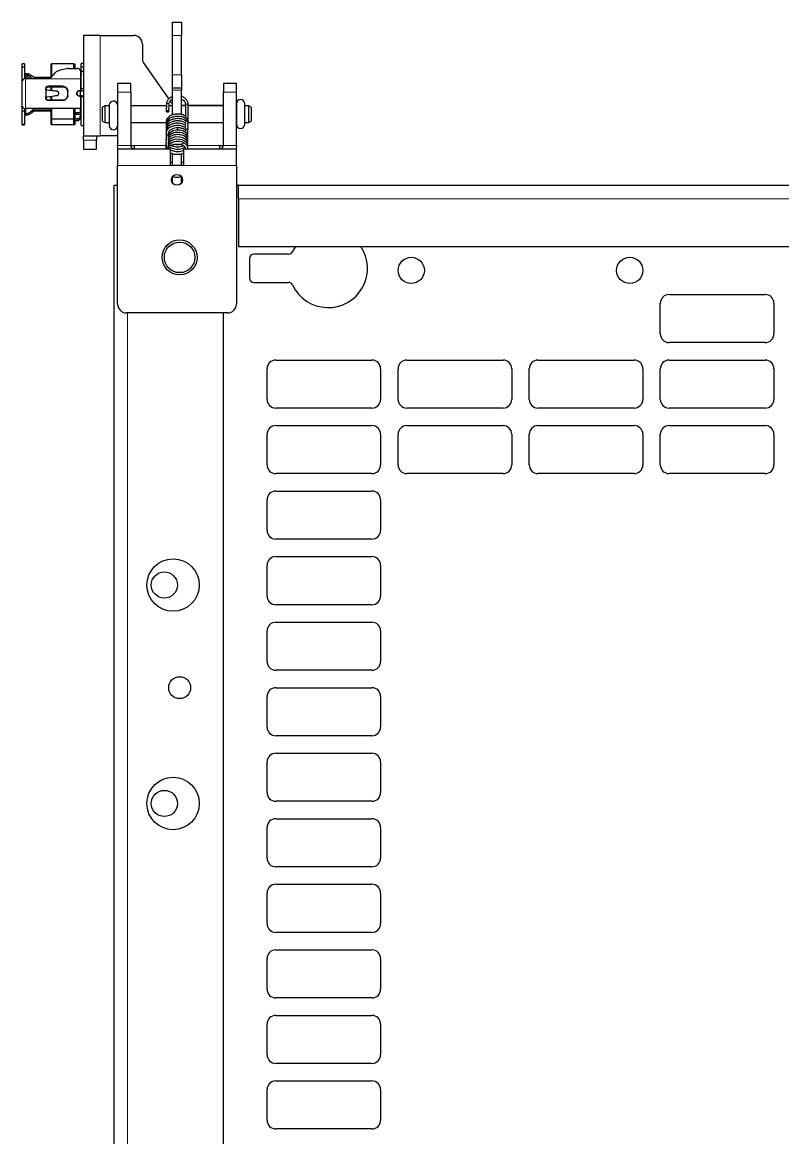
# Model space of a CAD drawing. Header units: millimetres. Extents: x -664 to 840, y 378 to 2003.
# Drawn here: x 268.2 to 442.2, y 1608.4 to 1863.7 of the extents above; entities that cross this region are included whole.
import ezdxf

# ---------------------------------------------------------------- set-up
doc = ezdxf.new("R2010")
doc.units = ezdxf.units.MM

msp = doc.modelspace()

# ---------------------------------------------------------------- linework, layer by layer
at = {"color": 7, "linetype": 'Continuous', "lineweight": 25}
for p, q in [((302.59, 1863.69), (304.59, 1863.69)), ((302.59, 1860.69), (302.59, 1863.69)), ((304.59, 1863.69), (304.59, 1860.69)), ((285.99, 1860.69), (282.19, 1860.69)), ((282.19, 1860.69), (282.19, 1837.69)), ((285.99, 1860.69), (293.69, 1860.69)), ((295.69, 1858.69), (295.69, 1855.32)), ((302.59, 1851.69), (302.59, 1860.69)), ((304.59, 1851.69), (304.59, 1860.69)), ((268.69, 1854.19), (268.19, 1854.19)), ((268.19, 1853.43), (268.19, 1854.19)), ((268.69, 1854.19), (268.69, 1853.43)), ((274.9, 1854.19), (274.79, 1853.99)), ((274.79, 1853.99), (274.9, 1854.19)), ((274.79, 1851.14), (274.79, 1853.99)), ((274.9, 1854.19), (274.9, 1851.28)), ((279.99, 1854.19), (274.9, 1854.19)), ((280.19, 1854.08), (279.99, 1854.19)), ((279.99, 1853.14), (279.99, 1854.19)), ((279.99, 1854.19), (280.19, 1854.08)), ((280.19, 1854.08), (280.19, 1853.14)), ((282.19, 1854.29), (281.69, 1854.29)), ((281.69, 1853.52), (281.69, 1854.29)), ((281.69, 1852.47), (281.69, 1853.52)), ((281.69, 1853.52), (282.19, 1853.52)), ((296.05, 1854.17), (301.69, 1846.12)), ((268.69, 1853.43), (268.19, 1853.43)), ((268.19, 1850.36), (268.19, 1853.43)), ((268.69, 1853.43), (268.69, 1850.77)), ((269.39, 1851.93), (268.89, 1851.93)), ((269.39, 1851.66), (268.89, 1851.66)), ((268.89, 1851.66), (268.89, 1851.2)), ((268.89, 1851.2), (269.39, 1851.2)), ((269.39, 1851.2), (269.39, 1851.66)), ((270.89, 1850.79), (270.89, 1851.05)), ((274.71, 1851.05), (270.89, 1851.05)), ((275.64, 1852.13), (274.49, 1850.79)), ((278.59, 1853.14), (280.74, 1853.14)), ((281.49, 1852.64), (281.49, 1850.79)), ((281.69, 1851.03), (281.49, 1850.99)), ((281.69, 1848.48), (281.69, 1852.47)), ((281.69, 1852.47), (282.19, 1852.47)), ((302.59, 1848.69), (302.59, 1851.69)), ((304.59, 1851.69), (304.59, 1848.69)), ((268.2, 1850.36), (268.19, 1850.36)), ((268.19, 1850.27), (268.19, 1850.36)), ((268.19, 1844.41), (268.19, 1850.27)), ((274.49, 1850.79), (268.89, 1850.79)), ((273.59, 1848.24), (273.59, 1848.61)), ((277.39, 1849.08), (274.09, 1849.08)), ((274.09, 1848.89), (277.39, 1848.89)), ((274.79, 1848.16), (274.79, 1848.89)), ((274.9, 1848.89), (274.9, 1848.15)), ((282.19, 1848.48), (281.69, 1848.48)), ((281.69, 1848.11), (281.69, 1848.48)), ((292.99, 1849.69), (289.99, 1849.69)), ((289.99, 1849.69), (289.99, 1847.69)), ((292.99, 1847.69), (292.99, 1849.69)), ((302.59, 1848.69), (304.59, 1848.69)), ((302.59, 1848.19), (302.59, 1848.69)), ((304.59, 1848.69), (304.59, 1848.19)), ((314.19, 1849.69), (314.19, 1847.69)), ((317.19, 1849.69), (314.19, 1849.69)), ((317.19, 1847.69), (317.19, 1849.69)), ((273.59, 1848.24), (273.59, 1846.64)), ((273.59, 1846.26), (273.59, 1846.64)), ((274.09, 1845.92), (277.39, 1845.92)), ((274.79, 1845.92), (274.79, 1846.75)), ((274.9, 1846.77), (274.9, 1845.92)), ((275.88, 1846.9), (275.93, 1846.91)), ((276.52, 1847.45), (276.52, 1847.41)), ((278.59, 1846.96), (278.59, 1847.92)), ((280.69, 1847.36), (280.69, 1847.53)), ((281.24, 1848.07), (281.49, 1848.07)), ((281.24, 1847.98), (281.49, 1847.98)), ((281.24, 1846.85), (281.49, 1846.85)), ((281.24, 1846.81), (281.49, 1846.81)), ((281.39, 1847.98), (281.39, 1846.85)), ((281.69, 1846.79), (281.69, 1846.63)), ((281.69, 1840.09), (281.69, 1846.63)), ((282.19, 1846.63), (281.69, 1846.63)), ((289.99, 1847.69), (289.99, 1835.49)), ((292.99, 1847.69), (292.99, 1835.49)), ((302.59, 1842.51), (302.59, 1848.19)), ((304.59, 1842.59), (304.59, 1848.19)), ((314.19, 1835.49), (314.19, 1847.69)), ((317.19, 1835.49), (317.19, 1847.69)), ((268.19, 1843.35), (268.19, 1844.41)), ((268.69, 1843.35), (268.19, 1843.35)), ((268.19, 1840.28), (268.19, 1843.35)), ((268.69, 1843.96), (268.69, 1843.35)), ((268.69, 1843.35), (268.69, 1840.28)), ((270.89, 1843.94), (268.89, 1843.94)), ((270.89, 1843.33), (270.21, 1843.33)), ((274.49, 1843.59), (270.5, 1843.59)), ((281.49, 1843.94), (270.89, 1843.94)), ((274.71, 1843.33), (270.89, 1843.33)), ((277.39, 1845.77), (274.09, 1845.77)), ((274.49, 1843.94), (274.49, 1843.59)), ((274.79, 1843.24), (274.49, 1843.59)), ((274.5, 1843.94), (274.79, 1843.61)), ((274.79, 1841.6), (274.79, 1843.94)), ((274.9, 1843.94), (274.9, 1841.52)), ((279.99, 1841.52), (279.99, 1843.94)), ((280.19, 1843.94), (280.19, 1841.56)), ((281.39, 1843.96), (281.39, 1843.04)), ((281.69, 1843.35), (281.39, 1843.42)), ((281.49, 1843.39), (281.49, 1843.94)), ((287.04, 1844.59), (286.54, 1844.3)), ((286.54, 1841.08), (286.54, 1844.3)), ((288.09, 1844.59), (287.04, 1844.59)), ((287.04, 1844.59), (287.04, 1840.79)), ((288.09, 1844.72), (288.09, 1840.02)), ((301.16, 1844.59), (292.99, 1844.59)), ((301.16, 1844.93), (301.14, 1843.32)), ((301.74, 1843.31), (301.76, 1844.92)), ((302.59, 1844.59), (301.76, 1844.59)), ((304.59, 1844.69), (305.56, 1844.69)), ((305.56, 1844.59), (304.59, 1844.59)), ((305.56, 1844.8), (305.52, 1842.14)), ((306.11, 1841.53), (306.16, 1844.79)), ((306.16, 1844.69), (314.19, 1844.69)), ((314.19, 1844.59), (306.16, 1844.59)), ((317.19, 1845.06), (317.19, 1840.36)), ((317.19, 1844.59), (317.19, 1844.59)), ((319.09, 1840.36), (319.09, 1845.06)), ((320.04, 1844.59), (319.09, 1844.59)), ((320.54, 1844.3), (320.04, 1844.59)), ((320.04, 1840.79), (320.04, 1844.59)), ((320.54, 1844.3), (320.54, 1841.08)), ((269.39, 1842.73), (268.89, 1842.73)), ((269.39, 1842.45), (268.89, 1842.45)), ((274.9, 1841.52), (274.79, 1841.6)), ((274.79, 1840.39), (274.79, 1841.6)), ((279.99, 1841.52), (274.9, 1841.52)), ((274.9, 1841.52), (274.9, 1840.19)), ((280.19, 1841.56), (279.99, 1841.52)), ((279.99, 1840.19), (279.99, 1841.52)), ((280.19, 1843.04), (281.39, 1843.04)), ((280.74, 1841.62), (280.19, 1841.62)), ((280.19, 1841.56), (280.19, 1840.31)), ((280.19, 1841.25), (280.74, 1841.25)), ((281.69, 1843.09), (281.39, 1843.18)), ((281.49, 1842.12), (281.49, 1842.56)), ((281.49, 1842.12), (281.49, 1841.75)), ((286.54, 1841.08), (287.04, 1840.79)), ((287.04, 1840.79), (288.09, 1840.79)), ((292.99, 1840.79), (301.15, 1840.79)), ((306.05, 1840.79), (314.19, 1840.79)), ((306.13, 1841.11), (306.08, 1841.52)), ((306.12, 1841.05), (306.13, 1841.11)), ((317.19, 1840.79), (317.19, 1840.79)), ((319.09, 1840.79), (320.04, 1840.79)), ((320.04, 1840.79), (320.54, 1841.08)), ((268.69, 1840.28), (268.19, 1840.28)), ((268.19, 1840.19), (268.19, 1840.28)), ((268.19, 1840.19), (268.69, 1840.19)), ((268.69, 1840.28), (268.69, 1840.19)), ((274.79, 1840.39), (274.9, 1840.19)), ((274.79, 1840.39), (274.79, 1840.39)), ((274.9, 1840.19), (274.79, 1840.39)), ((279.99, 1840.19), (274.9, 1840.19)), ((279.99, 1840.19), (280.19, 1840.31)), ((280.19, 1840.31), (279.99, 1840.19)), ((280.19, 1840.31), (280.19, 1840.31)), ((281.69, 1840.09), (282.19, 1840.09)), ((301.87, 1838.48), (301.76, 1838.61)), ((302.27, 1838.11), (302.15, 1838.19)), ((305.62, 1839.34), (305.86, 1839.11)), ((282.19, 1837.69), (285.99, 1837.69)), ((282.19, 1836.69), (282.19, 1837.69)), ((282.19, 1836.69), (282.19, 1834.69)), ((285.19, 1837.69), (285.19, 1836.69)), ((285.19, 1834.69), (285.19, 1836.69)), ((289.99, 1837.69), (285.99, 1837.69)), ((282.19, 1834.69), (285.19, 1834.69)), ((289.99, 1834.69), (289.99, 1830.89)), ((302.09, 1834.69), (289.99, 1834.69)), ((292.99, 1835.49), (293.79, 1835.49)), ((293.79, 1835.49), (293.79, 1834.69)), ((301.14, 1835.19), (301.04, 1834.79)), ((301.04, 1834.79), (301.04, 1834.74)), ((301.04, 1834.74), (301.04, 1834.69)), ((301.64, 1834.75), (301.69, 1834.94)), ((301.64, 1834.69), (301.64, 1834.75)), ((302.09, 1830.89), (302.09, 1834.69)), ((302.59, 1830.89), (302.59, 1833.64)), ((304.59, 1830.89), (304.59, 1833.59)), ((317.19, 1834.69), (305.09, 1834.69)), ((305.09, 1834.69), (305.09, 1830.89)), ((313.39, 1834.69), (313.39, 1835.49)), ((313.39, 1835.49), (314.19, 1835.49)), ((317.19, 1830.89), (317.19, 1834.69)), ((289.99, 1799.19), (289.99, 1830.89)), ((302.09, 1831.69), (302.59, 1831.69)), ((305.09, 1830.89), (302.09, 1830.89)), ((304.59, 1831.69), (305.09, 1831.69)), ((317.19, 1830.89), (317.19, 1799.19)), ((302.59, 1826.89), (302.59, 1828.39)), ((304.59, 1826.89), (304.59, 1828.39)), ((289.19, 1826.39), (289.99, 1826.39)), ((289.19, 543.39), (289.19, 1826.39)), ((317.69, 1826.39), (317.19, 1826.39)), ((317.69, 1823.3), (317.69, 1826.4)), ((317.69, 1826.4), (746.69, 1826.4)), ((317.69, 1823.3), (317.69, 1812.4)), ((317.69, 1812.4), (746.69, 1812.4)), ((329.14, 1810.65), (321.19, 1810.65)), ((330.71, 1812.4), (330.04, 1811.23)), ((320.19, 1809.65), (320.19, 1805.15)), ((321.19, 1804.15), (329.14, 1804.15)), ((416.19, 1801.39), (438.19, 1801.39)), ((414.19, 1792.39), (414.19, 1799.39)), ((440.19, 1799.39), (440.19, 1792.39)), ((315.19, 1797.19), (291.99, 1797.19)), ((314.19, 543.39), (314.19, 1797.19)), ((438.19, 1790.39), (416.19, 1790.39)), ((326.19, 1786.39), (348.19, 1786.39)), ((356.19, 1786.39), (378.19, 1786.39)), ((386.19, 1786.39), (408.19, 1786.39)), ((416.19, 1786.39), (438.19, 1786.39)), ((324.19, 1777.39), (324.19, 1784.39)), ((350.19, 1784.39), (350.19, 1777.39)), ((354.19, 1777.39), (354.19, 1784.39)), ((380.19, 1784.39), (380.19, 1777.39)), ((384.19, 1777.39), (384.19, 1784.39)), ((410.19, 1784.39), (410.19, 1777.39)), ((414.19, 1777.39), (414.19, 1784.39)), ((440.19, 1784.39), (440.19, 1777.39)), ((348.19, 1775.39), (326.19, 1775.39)), ((378.19, 1775.39), (356.19, 1775.39)), ((408.19, 1775.39), (386.19, 1775.39)), ((438.19, 1775.39), (416.19, 1775.39)), ((324.19, 1762.39), (324.19, 1769.39)), ((326.19, 1771.39), (348.19, 1771.39)), ((350.19, 1769.39), (350.19, 1762.39)), ((354.19, 1762.39), (354.19, 1769.39)), ((356.19, 1771.39), (378.19, 1771.39)), ((380.19, 1769.39), (380.19, 1762.39)), ((384.19, 1762.39), (384.19, 1769.39)), ((386.19, 1771.39), (408.19, 1771.39)), ((410.19, 1769.39), (410.19, 1762.39)), ((414.19, 1762.39), (414.19, 1769.39)), ((416.19, 1771.39), (438.19, 1771.39)), ((440.19, 1769.39), (440.19, 1762.39)), ((348.19, 1760.39), (326.19, 1760.39)), ((378.19, 1760.39), (356.19, 1760.39)), ((408.19, 1760.39), (386.19, 1760.39)), ((438.19, 1760.39), (416.19, 1760.39)), ((324.19, 1747.39), (324.19, 1754.39)), ((326.19, 1756.39), (348.19, 1756.39)), ((350.19, 1754.39), (350.19, 1747.39)), ((348.19, 1745.39), (326.19, 1745.39)), ((326.19, 1741.39), (348.19, 1741.39)), ((324.19, 1732.39), (324.19, 1739.39)), ((350.19, 1739.39), (350.19, 1732.39)), ((348.19, 1730.39), (326.19, 1730.39)), ((326.19, 1726.39), (348.19, 1726.39)), ((324.19, 1717.39), (324.19, 1724.39)), ((350.19, 1724.39), (350.19, 1717.39)), ((348.19, 1715.39), (326.19, 1715.39)), ((326.19, 1711.39), (348.19, 1711.39)), ((324.19, 1702.39), (324.19, 1709.39)), ((350.19, 1709.39), (350.19, 1702.39)), ((348.19, 1700.39), (326.19, 1700.39)), ((326.19, 1696.39), (348.19, 1696.39)), ((324.19, 1687.39), (324.19, 1694.39)), ((350.19, 1694.39), (350.19, 1687.39)), ((348.19, 1685.39), (326.19, 1685.39)), ((326.19, 1681.39), (348.19, 1681.39)), ((324.19, 1672.39), (324.19, 1679.39)), ((350.19, 1679.39), (350.19, 1672.39)), ((348.19, 1670.39), (326.19, 1670.39)), ((326.19, 1666.39), (348.19, 1666.39)), ((324.19, 1657.39), (324.19, 1664.39)), ((350.19, 1664.39), (350.19, 1657.39)), ((348.19, 1655.39), (326.19, 1655.39)), ((324.19, 1642.39), (324.19, 1649.39)), ((326.19, 1651.39), (348.19, 1651.39)), ((350.19, 1649.39), (350.19, 1642.39)), ((348.19, 1640.39), (326.19, 1640.39)), ((324.19, 1627.39), (324.19, 1634.39)), ((326.19, 1636.39), (348.19, 1636.39)), ((350.19, 1634.39), (350.19, 1627.39)), ((348.19, 1625.39), (326.19, 1625.39)), ((326.19, 1621.39), (348.19, 1621.39)), ((324.19, 1612.39), (324.19, 1619.39)), ((350.19, 1619.39), (350.19, 1612.39)), ((348.19, 1610.39), (326.19, 1610.39))]:
    msp.add_line(p, q, dxfattribs=at)
at = {"color": 8, "linetype": 'Continuous', "lineweight": 18}
for p, q in [((285.99, 1860.69), (285.99, 1837.69)), ((304.59, 1860.69), (302.59, 1860.69)), ((302.59, 1851.69), (304.59, 1851.69)), ((268.89, 1850.79), (268.89, 1843.94)), ((274.09, 1849.08), (274.09, 1848.89)), ((281.49, 1850.79), (274.49, 1850.79)), ((277.39, 1848.89), (277.39, 1849.08)), ((281.49, 1848.07), (281.49, 1850.79)), ((274.09, 1845.92), (274.09, 1845.77)), ((277.39, 1845.77), (277.39, 1845.92)), ((281.24, 1848.07), (281.24, 1847.98)), ((281.24, 1846.85), (281.24, 1846.81)), ((281.49, 1843.94), (281.49, 1846.81)), ((289.99, 1847.69), (292.99, 1847.69)), ((304.59, 1848.19), (302.59, 1848.19)), ((314.19, 1847.69), (317.19, 1847.69)), ((268.89, 1843.59), (268.89, 1843.33)), ((280.74, 1841.25), (280.74, 1841.62)), ((305.65, 1840.88), (305.7, 1840.85)), ((285.19, 1836.69), (282.19, 1836.69)), ((292.99, 1835.49), (289.99, 1835.49)), ((293.79, 1835.49), (301.09, 1835.49)), ((301.63, 1834.69), (301.64, 1834.75)), ((306.05, 1835.49), (313.39, 1835.49)), ((314.19, 1835.49), (317.19, 1835.49)), ((289.99, 1830.89), (302.09, 1830.89)), ((305.09, 1830.89), (317.19, 1830.89)), ((317.69, 1823.3), (746.69, 1823.3)), ((292.29, 543.39), (292.29, 1797.19))]:
    msp.add_line(p, q, dxfattribs=at)
at = {"color": 7, "linetype": 'Continuous', "lineweight": 25, "flags": 128}
for points in [[(268.89, 1851.05), (268.75, 1851.04), (268.69, 1851.03)], [(268.89, 1843.59), (268.75, 1843.6), (268.69, 1843.61)], [(268.89, 1843.33), (268.75, 1843.34), (268.69, 1843.36)], [(301.45, 1843.5), (301.57, 1843.48), (301.66, 1843.44), (301.72, 1843.38), (301.74, 1843.31), (301.71, 1843.24), (301.64, 1843.19), (301.54, 1843.15), (301.43, 1843.14), (301.32, 1843.16), (301.22, 1843.2), (301.16, 1843.26), (301.14, 1843.33), (301.17, 1843.39), (301.24, 1843.45), (301.34, 1843.49), (301.45, 1843.5)], [(305.7, 1841.19), (305.79, 1841.18), (305.9, 1841.21), (306, 1841.28), (306.06, 1841.36), (306.08, 1841.46), (306.06, 1841.55), (306, 1841.62), (305.91, 1841.66), (305.79, 1841.67), (305.79, 1841.67)], [(303.66, 1838.97), (303.66, 1839.02), (303.66, 1839.08)], [(305.98, 1835.25), (306.05, 1835.49), (305.98, 1835.8), (305.82, 1836.1), (305.35, 1836.52), (304.89, 1836.74), (304.25, 1836.9), (303.32, 1836.92), (302.73, 1836.78), (302.1, 1836.47), (301.81, 1836.22), (301.61, 1835.91), (301.55, 1835.58), (301.59, 1835.36), (301.59, 1835.36)], [(305.99, 1835.77), (306.06, 1836.01), (305.99, 1836.32), (305.83, 1836.62), (305.36, 1837.04), (304.9, 1837.26), (304.26, 1837.42), (303.33, 1837.44), (302.74, 1837.3), (302.11, 1837), (301.82, 1836.75), (301.62, 1836.43), (301.56, 1836.11), (301.6, 1835.88), (301.6, 1835.88)], [(290.07, 1834.69), (290.06, 1834.75), (289.99, 1835.49)], [(317.19, 1835.49), (317.12, 1834.75), (317.1, 1834.69)]]:
    msp.add_lwpolyline(points, dxfattribs=at)
at = {"color": 8, "linetype": 'Continuous', "lineweight": 18, "flags": 128}
for points in [[(301.16, 1844.93), (301.16, 1844.94), (301.19, 1845), (301.26, 1845.06), (301.36, 1845.09), (301.47, 1845.1)], [(301.47, 1845.1), (301.59, 1845.09), (301.68, 1845.05), (301.74, 1844.99), (301.76, 1844.92)], [(305.87, 1844.97), (305.75, 1844.96), (305.65, 1844.92), (305.59, 1844.87), (305.56, 1844.8), (305.56, 1844.8)], [(306.16, 1844.79), (306.14, 1844.85), (306.08, 1844.91), (305.98, 1844.95), (305.87, 1844.97)], [(280.67, 1843.04), (280.67, 1842.99), (280.66, 1842.85), (280.65, 1842.7), (280.65, 1842.61), (280.65, 1842.61), (280.65, 1842.61)], [(305.53, 1841.14), (305.53, 1841.14), (305.53, 1841.08)], [(305.82, 1841.35), (305.71, 1841.34), (305.65, 1841.33)], [(301.04, 1834.79), (301.04, 1834.78), (301.06, 1834.69)], [(301.04, 1834.74), (301.04, 1834.72), (301.04, 1834.69)]]:
    msp.add_lwpolyline(points, dxfattribs=at)
at = {"color": 7, "linetype": 'Continuous', "lineweight": 25}
for centre, radius in [((303.59, 1827.64), 1.25), ((304.19, 1809.89), 4), ((304.19, 1809.89), 3.5), ((357.19, 1806.9), 3), ((407.19, 1806.9), 3), ((302.69, 1734.89), 6), ((300.69, 1734.89), 3), ((304.19, 1711.39), 2.5), ((302.69, 1684.89), 6), ((300.69, 1684.89), 3)]:
    msp.add_circle(centre, radius, dxfattribs=at)
for centre, radius, start, end in [((293.69, 1858.69), 2, 0, 90), ((297.69, 1855.32), 2, 180, 214.992), ((278.59, 1852.04), 1.1, 89.9618, 100.1433), ((280.84, 1852.48), 0.665, 13.4486, 98.9562), ((281.51, 1850.97), 0.18, 262.8557, 350.3631), ((268.81, 1850.17), 0.63, 82.8557, 170.3631), ((281.54, 1848.38), 0.306, 260.9096, 299.7098), ((281.66, 1849.04), 1.07, 260.9096, 299.7098), ((281.66, 1844.59), 2.27, 76.5937, 94.3958), ((281.54, 1846.16), 0.648, 76.5937, 94.3958), ((318.14, 1845.06), 0.95, 0, 180), ((268.79, 1844.56), 0.62, 193.4486, 278.9562), ((281.52, 1843.77), 0.177, 13.4486, 98.9562), ((281.51, 1843.41), 0.18, 9.6369, 97.1443), ((289.04, 1844.72), 0.95, 3.5614, 180), ((303.73, 1846.69), 2, 214.992, 235.204), ((280.84, 1842.27), 0.665, 261.0438, 346.5514), ((280.84, 1841.9), 0.665, 261.0438, 346.5514), ((289.04, 1840.02), 0.95, 180, 356.4386), ((318.14, 1840.36), 0.95, 180, 0), ((293.79, 1835.49), 0.8, 180, 270), ((313.39, 1835.49), 0.8, 270, 0), ((321.19, 1809.65), 1, 90, 180), ((329.14, 1811.65), 1, 270, 334.8493), ((338.19, 1807.4), 9, 205.1507, 33.749), ((321.19, 1805.15), 1, 180, 270), ((329.14, 1803.15), 1, 25.1507, 90), ((416.19, 1799.39), 2, 90, 180), ((438.19, 1799.39), 2, 0, 90), ((291.99, 1799.19), 2, 180, 270), ((315.19, 1799.19), 2, 270, 0), ((416.19, 1792.39), 2, 180, 270), ((438.19, 1792.39), 2, 270, 0), ((326.19, 1784.39), 2, 90, 180), ((348.19, 1784.39), 2, 0, 90), ((356.19, 1784.39), 2, 90, 180), ((378.19, 1784.39), 2, 0, 90), ((386.19, 1784.39), 2, 90, 180), ((408.19, 1784.39), 2, 0, 90), ((416.19, 1784.39), 2, 90, 180), ((438.19, 1784.39), 2, 360, 90), ((326.19, 1777.39), 2, 180, 270), ((348.19, 1777.39), 2, 270, 0), ((356.19, 1777.39), 2, 180, 270), ((378.19, 1777.39), 2, 270, 0), ((386.19, 1777.39), 2, 180, 270), ((408.19, 1777.39), 2, 270, 0), ((416.19, 1777.39), 2, 180, 270), ((438.19, 1777.39), 2, 270, 360), ((326.19, 1769.39), 2, 90, 180), ((348.19, 1769.39), 2, 0, 90), ((356.19, 1769.39), 2, 90, 180), ((378.19, 1769.39), 2, 0, 90), ((386.19, 1769.39), 2, 90, 180), ((408.19, 1769.39), 2, 0, 90), ((416.19, 1769.39), 2, 90, 180), ((438.19, 1769.39), 2, 0, 90), ((326.19, 1762.39), 2, 180, 270), ((348.19, 1762.39), 2, 270, 0), ((356.19, 1762.39), 2, 180, 270), ((378.19, 1762.39), 2, 270, 0), ((386.19, 1762.39), 2, 180, 270), ((408.19, 1762.39), 2, 270, 0), ((416.19, 1762.39), 2, 180, 270), ((438.19, 1762.39), 2, 270, 0), ((326.19, 1754.39), 2, 90, 180), ((348.19, 1754.39), 2, 0, 90), ((326.19, 1747.39), 2, 180, 270), ((348.19, 1747.39), 2, 270, 0), ((326.19, 1739.39), 2, 90, 180), ((348.19, 1739.39), 2, 0, 90), ((326.19, 1732.39), 2, 180, 270), ((348.19, 1732.39), 2, 270, 0), ((326.19, 1724.39), 2, 90, 180), ((348.19, 1724.39), 2, 0, 90), ((326.19, 1717.39), 2, 180, 270), ((348.19, 1717.39), 2, 270, 0), ((326.19, 1709.39), 2, 90, 180), ((348.19, 1709.39), 2, 0, 90), ((326.19, 1702.39), 2, 180, 270), ((348.19, 1702.39), 2, 270, 0), ((326.19, 1694.39), 2, 90, 180), ((348.19, 1694.39), 2, 0, 90), ((326.19, 1687.39), 2, 180, 270), ((348.19, 1687.39), 2, 270, 0), ((326.19, 1679.39), 2, 90, 180), ((348.19, 1679.39), 2, 0, 90), ((326.19, 1672.39), 2, 180, 270), ((348.19, 1672.39), 2, 270, 0), ((326.19, 1664.39), 2, 90, 180), ((348.19, 1664.39), 2, 0, 90), ((326.19, 1657.39), 2, 180, 270), ((348.19, 1657.39), 2, 270, 0), ((326.19, 1649.39), 2, 90, 180), ((348.19, 1649.39), 2, 0, 90), ((326.19, 1642.39), 2, 180, 270), ((348.19, 1642.39), 2, 270, 0), ((326.19, 1634.39), 2, 90, 180), ((348.19, 1634.39), 2, 0, 90), ((326.19, 1627.39), 2, 180, 270), ((348.19, 1627.39), 2, 270, 0), ((326.19, 1619.39), 2, 90, 180), ((348.19, 1619.39), 2, 0, 90), ((326.19, 1612.39), 2, 180, 270), ((348.19, 1612.39), 2, 270, 0)]:
    msp.add_arc(centre, radius, start, end, dxfattribs=at)
at = {"color": 8, "linetype": 'Continuous', "lineweight": 18}
for centre, radius, start, end in [((305.89, 1841.14), 0.235, 292.4775, 353.5864), ((305.89, 1841.08), 0.233, 295.0586, 353.6892), ((296.99, 1839.47), 6.7, 355.8494, 0.6968)]:
    msp.add_arc(centre, radius, start, end, dxfattribs=at)
at = {"color": 7, "linetype": 'Continuous', "lineweight": 25}
for points, knots in [([(268.89, 1850.79), (268.89, 1850.79), (268.89, 1850.98), (268.89, 1851.09), (268.89, 1851.2)], [0, 0, 0, 0, 0.000208, 1, 1, 1, 1]), ([(270.89, 1851.05), (270.61, 1851.26), (270.11, 1851.64), (269.61, 1851.84), (269.39, 1851.93)], [0, 0, 0, 0, 0.559911, 1, 1, 1, 1]), ([(270.5, 1850.79), (270.35, 1850.94), (269.98, 1851.29), (269.61, 1851.52), (269.39, 1851.66)], [0, 0, 0, 0, 0.403562, 1, 1, 1, 1]), ([(270.05, 1850.79), (270.05, 1850.79), (269.83, 1850.98), (269.61, 1851.09), (269.39, 1851.2)], [0, 0, 0, 0, 0.000208, 1, 1, 1, 1]), ([(275.64, 1852.13), (275.81, 1852.28), (276.16, 1852.58), (277.15, 1852.89), (277.91, 1853.03), (278.39, 1853.12)], [0, 0, 0, 0, 0.254027, 0.526591, 1, 1, 1, 1]), ([(281.69, 1852), (281.69, 1851.98), (281.69, 1851.94), (281.67, 1851.89), (281.63, 1851.84), (281.56, 1851.83), (281.51, 1851.82), (281.49, 1851.82)], [0, 0, 0, 0, 0.195353, 0.37764, 0.539051, 0.782239, 1, 1, 1, 1]), ([(281.69, 1851.71), (281.69, 1851.69), (281.69, 1851.65), (281.67, 1851.6), (281.63, 1851.55), (281.56, 1851.54), (281.51, 1851.54), (281.49, 1851.54)], [0, 0, 0, 0, 0.195302, 0.377541, 0.538909, 0.761383, 1, 1, 1, 1]), ([(273.59, 1848.61), (273.59, 1848.67), (273.61, 1848.78), (273.69, 1848.92), (273.82, 1849.02), (273.96, 1849.08), (274.05, 1849.08), (274.09, 1849.08)], [0, 0, 0, 0, 0.2143729, 0.4287785, 0.6425919, 0.8566662, 1, 1, 1, 1]), ([(274.09, 1848.89), (274.03, 1848.88), (273.92, 1848.87), (273.77, 1848.79), (273.66, 1848.68), (273.6, 1848.54), (273.59, 1848.45), (273.59, 1848.42)], [0, 0, 0, 0, 0.214385, 0.428772, 0.643033, 0.856802, 1, 1, 1, 1]), ([(277.39, 1849.08), (277.52, 1849.07), (277.79, 1849.05), (278.15, 1848.86), (278.42, 1848.57), (278.57, 1848.24), (278.58, 1848.01), (278.59, 1847.92)], [0, 0, 0, 0, 0.2132377, 0.4264897, 0.6391595, 0.8495978, 1, 1, 1, 1]), ([(278.59, 1847.72), (278.58, 1847.85), (278.55, 1848.12), (278.35, 1848.47), (278.06, 1848.72), (277.72, 1848.87), (277.49, 1848.88), (277.39, 1848.89)], [0, 0, 0, 0, 0.212376, 0.424979, 0.633479, 0.843609, 1, 1, 1, 1]), ([(273.59, 1848.24), (274.09, 1848.21), (274.76, 1848.18), (275.65, 1848.03), (275.96, 1847.98), (276.11, 1847.96)], [0, 0, 0, 0, 0.587693, 0.790818, 1, 1, 1, 1]), ([(273.59, 1846.64), (274.09, 1846.68), (274.76, 1846.73), (275.65, 1846.88), (275.96, 1846.91), (276.11, 1846.92)], [0, 0, 0, 0, 0.587693, 0.790818, 1, 1, 1, 1]), ([(273.59, 1846.4), (273.59, 1846.35), (273.61, 1846.24), (273.69, 1846.09), (273.82, 1845.98), (273.96, 1845.93), (274.05, 1845.92), (274.09, 1845.92)], [0, 0, 0, 0, 0.214295, 0.42863, 0.64223, 0.856153, 1, 1, 1, 1]), ([(274.09, 1845.77), (274.03, 1845.78), (273.92, 1845.79), (273.77, 1845.87), (273.66, 1845.99), (273.6, 1846.13), (273.59, 1846.22), (273.59, 1846.26)], [0, 0, 0, 0, 0.2144453, 0.4288931, 0.6432387, 0.8571881, 1, 1, 1, 1]), ([(276.52, 1847.45), (276.51, 1847.5), (276.5, 1847.62), (276.43, 1847.77), (276.32, 1847.88), (276.2, 1847.94), (276.13, 1847.95), (276.11, 1847.96)], [0, 0, 0, 0, 0.225883, 0.451767, 0.67765, 0.903524, 1, 1, 1, 1]), ([(276.11, 1846.92), (276.16, 1846.93), (276.26, 1846.95), (276.38, 1847.04), (276.47, 1847.17), (276.51, 1847.3), (276.52, 1847.38), (276.52, 1847.41)], [0, 0, 0, 0, 0.225867, 0.451734, 0.677598, 0.903479, 1, 1, 1, 1]), ([(277.39, 1845.92), (277.52, 1845.93), (277.79, 1845.96), (278.15, 1846.15), (278.42, 1846.45), (278.57, 1846.79), (278.58, 1847.02), (278.59, 1847.12)], [0, 0, 0, 0, 0.212875, 0.425767, 0.637937, 0.847353, 1, 1, 1, 1]), ([(278.59, 1846.96), (278.58, 1846.83), (278.55, 1846.56), (278.35, 1846.21), (278.05, 1845.94), (277.72, 1845.79), (277.49, 1845.78), (277.39, 1845.77)], [0, 0, 0, 0, 0.212833, 0.42585, 0.635542, 0.846587, 1, 1, 1, 1]), ([(280.69, 1847.53), (280.7, 1847.59), (280.71, 1847.71), (280.8, 1847.88), (280.94, 1848), (281.09, 1848.06), (281.2, 1848.07), (281.24, 1848.07)], [0, 0, 0, 0, 0.214305, 0.42865, 0.642279, 0.856223, 1, 1, 1, 1]), ([(281.24, 1847.98), (281.18, 1847.98), (281.05, 1847.96), (280.89, 1847.87), (280.76, 1847.73), (280.7, 1847.58), (280.69, 1847.48), (280.69, 1847.44)], [0, 0, 0, 0, 0.214319, 0.428642, 0.642812, 0.856387, 1, 1, 1, 1]), ([(280.69, 1847.4), (280.7, 1847.34), (280.71, 1847.21), (280.8, 1847.05), (280.94, 1846.93), (281.09, 1846.86), (281.2, 1846.85), (281.24, 1846.85)], [0, 0, 0, 0, 0.214211, 0.428471, 0.641842, 0.855602, 1, 1, 1, 1]), ([(281.24, 1846.81), (281.18, 1846.82), (281.05, 1846.83), (280.89, 1846.92), (280.76, 1847.06), (280.7, 1847.22), (280.69, 1847.32), (280.69, 1847.36)], [0, 0, 0, 0, 0.214393, 0.428789, 0.643061, 0.856854, 1, 1, 1, 1]), ([(302.59, 1846.73), (302.36, 1846.63), (301.87, 1846.42), (301.38, 1845.84), (301.18, 1845.3), (301.16, 1845), (301.16, 1844.93)], [0, 0, 0, 0, 0.28163, 0.611733, 0.91388, 1, 1, 1, 1]), ([(301.76, 1844.92), (301.77, 1845.01), (301.79, 1845.29), (302.04, 1845.7), (302.36, 1846.02), (302.58, 1846.09), (302.59, 1846.09)], [0, 0, 0, 0, 0.1994947, 0.6159936, 0.9798802, 1, 1, 1, 1]), ([(306.16, 1844.79), (306.15, 1844.93), (306.13, 1845.31), (305.84, 1845.91), (305.3, 1846.46), (304.81, 1846.65), (304.59, 1846.74)], [0, 0, 0, 0, 0.1665711, 0.4586262, 0.7531477, 1, 1, 1, 1]), ([(304.59, 1846.11), (304.78, 1846), (305.16, 1845.78), (305.5, 1845.3), (305.54, 1844.96), (305.56, 1844.8)], [0, 0, 0, 0, 0.334702, 0.673778, 1, 1, 1, 1]), ([(268.89, 1843.94), (268.89, 1843.67), (268.89, 1843.19), (268.89, 1842.87), (268.89, 1842.73)], [0, 0, 0, 0, 0.559866, 1, 1, 1, 1]), ([(270.89, 1843.94), (270.61, 1843.67), (270.11, 1843.19), (269.61, 1842.87), (269.39, 1842.73)], [0, 0, 0, 0, 0.5599109, 1, 1, 1, 1]), ([(270.89, 1843.33), (270.61, 1843.12), (270.11, 1842.74), (269.61, 1842.54), (269.39, 1842.45)], [0, 0, 0, 0, 0.559911, 1, 1, 1, 1]), ([(280.49, 1842.65), (280.49, 1842.68), (280.49, 1842.76), (280.49, 1842.89), (280.49, 1842.99), (280.49, 1843.04), (280.49, 1843.04)], [0, 0, 0, 0, 0.239432, 0.627389, 0.999313, 1, 1, 1, 1]), ([(280.65, 1842.61), (280.62, 1842.61), (280.57, 1842.61), (280.52, 1842.62), (280.49, 1842.64), (280.49, 1842.65), (280.49, 1842.65)], [0, 0, 0, 0, 0.266331, 0.548449, 0.829136, 1, 1, 1, 1]), ([(281.69, 1842.38), (281.69, 1842.4), (281.69, 1842.44), (281.67, 1842.49), (281.63, 1842.55), (281.55, 1842.56), (281.39, 1842.57), (281.08, 1842.59), (280.81, 1842.6), (280.65, 1842.61)], [0, 0, 0, 0, 0.052051, 0.100621, 0.143629, 0.208426, 0.277664, 0.558659, 1, 1, 1, 1]), ([(305.64, 1840.39), (305.64, 1840.4), (305.63, 1840.54), (305.39, 1840.71), (305, 1840.91), (304.39, 1841.08), (303.57, 1841.16), (302.66, 1841.01), (301.96, 1840.72), (301.46, 1840.33), (301.15, 1839.84), (301.04, 1839.4), (301.14, 1839.17), (301.16, 1839.13)], [0, 0, 0, 0, 0.01216, 0.101705, 0.185092, 0.258803, 0.395126, 0.533858, 0.648935, 0.741771, 0.850277, 0.976194, 1, 1, 1, 1]), ([(305.65, 1840.88), (305.65, 1840.91), (305.64, 1841.05), (305.41, 1841.24), (305.01, 1841.44), (304.41, 1841.61), (303.58, 1841.69), (302.67, 1841.54), (301.97, 1841.24), (301.47, 1840.86), (301.16, 1840.36), (301.05, 1839.93), (301.15, 1839.69), (301.17, 1839.65)], [0, 0, 0, 0, 0.018557, 0.107455, 0.190261, 0.263476, 0.398793, 0.536541, 0.650831, 0.742973, 0.850698, 0.975752, 1, 1, 1, 1]), ([(305.68, 1841.81), (305.68, 1841.87), (305.68, 1842.06), (305.43, 1842.28), (305.03, 1842.48), (304.43, 1842.65), (303.61, 1842.73), (302.69, 1842.59), (301.99, 1842.29), (301.49, 1841.91), (301.17, 1841.42), (301.06, 1840.98), (301.16, 1840.74), (301.18, 1840.7)], [0, 0, 0, 0, 0.045466, 0.131796, 0.212251, 0.283421, 0.414791, 0.548597, 0.659672, 0.749107, 0.853728, 0.97526, 1, 1, 1, 1]), ([(305.65, 1841.48), (305.58, 1841.57), (305.44, 1841.76), (305.02, 1841.95), (304.42, 1842.13), (303.59, 1842.21), (302.68, 1842.06), (301.98, 1841.77), (301.48, 1841.38), (301.16, 1840.89), (301.06, 1840.45), (301.16, 1840.21), (301.17, 1840.18)], [0, 0, 0, 0, 0.09051, 0.17484, 0.249419, 0.387171, 0.527437, 0.643845, 0.737635, 0.847318, 0.974687, 1, 1, 1, 1]), ([(306.07, 1840.39), (306.07, 1840.4), (306.18, 1840.58), (306.13, 1840.78), (306.07, 1840.98)], [0, 0, 0, 0, 0.0475653, 1, 1, 1, 1]), ([(306.1, 1840.9), (306.11, 1840.9), (306.11, 1840.92), (306.11, 1840.94), (306.12, 1840.97), (306.12, 1841.02), (306.12, 1841.05)], [0, 0, 0, 0, 0.069657, 0.179065, 0.357219, 1, 1, 1, 1]), ([(305.63, 1839.87), (305.63, 1839.88), (305.62, 1840.02), (305.38, 1840.19), (304.99, 1840.39), (304.38, 1840.56), (303.56, 1840.64), (302.64, 1840.49), (301.95, 1840.19), (301.45, 1839.81), (301.14, 1839.31), (301.03, 1838.88), (301.14, 1838.64), (301.15, 1838.61)], [0, 0, 0, 0, 0.012323, 0.101921, 0.185336, 0.259055, 0.395479, 0.534273, 0.649375, 0.742289, 0.850854, 0.976799, 1, 1, 1, 1]), ([(305.66, 1839.02), (305.66, 1839.15), (305.67, 1839.41), (305.39, 1839.68), (304.98, 1839.87), (304.37, 1840.04), (303.55, 1840.12), (302.63, 1839.97), (301.94, 1839.67), (301.44, 1839.28), (301.12, 1838.79), (301.03, 1838.25), (301.2, 1837.92), (301.27, 1837.78)], [0, 0, 0, 0, 0.081182, 0.159516, 0.232425, 0.296844, 0.416137, 0.537465, 0.638059, 0.719312, 0.814225, 0.924295, 1, 1, 1, 1]), ([(301.18, 1838.3), (301.14, 1838.19), (301.08, 1837.96), (301.06, 1837.72), (301.12, 1837.6), (301.12, 1837.59)], [0, 0, 0, 0, 0.48109, 0.954437, 1, 1, 1, 1]), ([(306.01, 1836.82), (306.04, 1836.9), (306.1, 1837.07), (306.02, 1837.36), (305.83, 1837.72), (305.45, 1838.06), (304.9, 1838.33), (304.22, 1838.5), (303.46, 1838.53), (302.72, 1838.36), (302.2, 1838.12), (301.83, 1837.8), (301.61, 1837.48), (301.59, 1837.27), (301.57, 1837.16)], [0, 0, 0, 0, 0.0537366, 0.1237128, 0.193916, 0.3088166, 0.3914992, 0.4913708, 0.6258019, 0.7116131, 0.8146238, 0.873504, 0.9361057, 1, 1, 1, 1]), ([(303.7, 1839), (303.59, 1839.01), (303.28, 1839.03), (302.73, 1838.87), (302.21, 1838.64), (301.83, 1838.33), (301.62, 1838.01), (301.56, 1837.66), (301.6, 1837.52), (301.62, 1837.45)], [0, 0, 0, 0, 0.09772, 0.274416, 0.486418, 0.607625, 0.736513, 0.868082, 1, 1, 1, 1]), ([(303.68, 1839.54), (303.58, 1839.54), (303.28, 1839.54), (302.74, 1839.4), (302.22, 1839.17), (301.85, 1838.85), (301.63, 1838.53), (301.57, 1838.19), (301.61, 1838.05), (301.63, 1837.97)], [0, 0, 0, 0, 0.089768, 0.267835, 0.481373, 0.603484, 0.733355, 0.865947, 1, 1, 1, 1]), ([(301.89, 1837.92), (301.83, 1837.98), (301.67, 1838.17), (301.65, 1838.47), (301.8, 1838.67), (301.85, 1838.74)], [0, 0, 0, 0, 0.243385, 0.737072, 1, 1, 1, 1]), ([(301.74, 1838.12), (301.93, 1838.15), (302.24, 1838.18), (302.52, 1838.27), (302.66, 1838.3), (302.66, 1838.3)], [0, 0, 0, 0, 0.6084098, 0.9947551, 1, 1, 1, 1]), ([(305.63, 1838.67), (305.63, 1838.74), (305.62, 1838.94), (305.37, 1839.16), (304.97, 1839.35), (304.4, 1839.52), (303.95, 1839.52), (303.68, 1839.51)], [0, 0, 0, 0, 0.122583, 0.339442, 0.54123, 0.719481, 1, 1, 1, 1]), ([(306.01, 1837.34), (306.04, 1837.42), (306.11, 1837.6), (306.03, 1837.88), (305.84, 1838.24), (305.46, 1838.59), (304.91, 1838.85), (304.34, 1839.01), (303.9, 1839.01), (303.7, 1839)], [0, 0, 0, 0, 0.091652, 0.212796, 0.334357, 0.533368, 0.676495, 0.849386, 1, 1, 1, 1]), ([(306.02, 1838.28), (306.03, 1838.3), (306.15, 1838.49), (306.09, 1838.7), (306.05, 1838.89)], [0, 0, 0, 0, 0.111112, 1, 1, 1, 1]), ([(306.04, 1837.79), (306.04, 1837.8), (306.15, 1837.98), (306.09, 1838.18), (306.04, 1838.36)], [0, 0, 0, 0, 0.0561115, 1, 1, 1, 1]), ([(306.05, 1839.35), (306.06, 1839.36), (306.17, 1839.54), (306.11, 1839.74), (306.06, 1839.93)], [0, 0, 0, 0, 0.053483, 1, 1, 1, 1]), ([(306.05, 1838.83), (306.05, 1838.84), (306.16, 1839.02), (306.1, 1839.22), (306.05, 1839.41)], [0, 0, 0, 0, 0.056483, 1, 1, 1, 1]), ([(306.06, 1839.87), (306.07, 1839.88), (306.17, 1840.06), (306.12, 1840.26), (306.07, 1840.45)], [0, 0, 0, 0, 0.05051, 1, 1, 1, 1]), ([(301.14, 1835.69), (301.11, 1835.57), (301.04, 1835.34), (301.02, 1835.09), (301.08, 1834.97), (301.09, 1834.97)], [0, 0, 0, 0, 0.49851, 0.966043, 1, 1, 1, 1]), ([(301.16, 1837.26), (301.13, 1837.14), (301.06, 1836.91), (301.04, 1836.67), (301.1, 1836.55), (301.11, 1836.54)], [0, 0, 0, 0, 0.488531, 0.959944, 1, 1, 1, 1]), ([(301.16, 1836.74), (301.12, 1836.62), (301.06, 1836.39), (301.04, 1836.14), (301.09, 1836.02), (301.1, 1836.02)], [0, 0, 0, 0, 0.492222, 0.962666, 1, 1, 1, 1]), ([(301.17, 1837.78), (301.14, 1837.67), (301.07, 1837.44), (301.05, 1837.19), (301.11, 1837.07), (301.11, 1837.06)], [0, 0, 0, 0, 0.484821, 0.957201, 1, 1, 1, 1]), ([(301.15, 1836.21), (301.11, 1836.09), (301.04, 1835.86), (301.06, 1835.48), (301.2, 1835.23), (301.29, 1835.08)], [0, 0, 0, 0, 0.312942, 0.609211, 1, 1, 1, 1]), ([(305.97, 1834.69), (306, 1834.79), (306.08, 1834.98), (305.99, 1835.28), (305.79, 1835.64), (305.41, 1835.98), (304.86, 1836.25), (304.17, 1836.41), (303.42, 1836.44), (302.67, 1836.26), (302.15, 1836.02), (301.78, 1835.7), (301.58, 1835.39), (301.52, 1835.12), (301.54, 1835.03), (301.55, 1835.02)], [0, 0, 0, 0, 0.0632601, 0.1317323, 0.2003709, 0.3125927, 0.3935383, 0.4912799, 0.6226604, 0.7065198, 0.8073846, 0.8649869, 0.9261903, 0.9886206, 1, 1, 1, 1]), ([(306, 1836.29), (306.03, 1836.37), (306.1, 1836.55), (306.01, 1836.84), (305.82, 1837.2), (305.44, 1837.54), (304.89, 1837.81), (304.21, 1837.98), (303.45, 1838.01), (302.71, 1837.84), (302.19, 1837.59), (301.81, 1837.28), (301.6, 1836.95), (301.58, 1836.74), (301.57, 1836.64)], [0, 0, 0, 0, 0.054496, 0.124427, 0.194571, 0.309343, 0.391982, 0.491793, 0.626095, 0.711822, 0.814784, 0.873623, 0.93617, 1, 1, 1, 1]), ([(301.68, 1836.02), (301.87, 1836.05), (302.18, 1836.08), (302.49, 1836.17), (302.61, 1836.2)], [0, 0, 0, 0, 0.622778, 1, 1, 1, 1]), ([(301.69, 1836.55), (301.88, 1836.57), (302.19, 1836.61), (302.5, 1836.69), (302.62, 1836.73)], [0, 0, 0, 0, 0.620553, 1, 1, 1, 1]), ([(301.89, 1835.53), (302.01, 1835.55), (302.25, 1835.58), (302.57, 1835.67), (302.93, 1835.76), (303.31, 1835.82), (303.69, 1835.84), (304.08, 1835.81), (304.53, 1835.73), (304.95, 1835.56), (305.29, 1835.32), (305.45, 1835.05), (305.48, 1834.82), (305.38, 1834.71), (305.36, 1834.69)], [0, 0, 0, 0, 0.085549, 0.170167, 0.242071, 0.307318, 0.375707, 0.446194, 0.517122, 0.636296, 0.729377, 0.842931, 0.980728, 1, 1, 1, 1]), ([(305.08, 1835.97), (305.03, 1835.94), (304.87, 1835.83), (304.41, 1835.68), (303.77, 1835.61), (303.23, 1835.64), (302.97, 1835.73), (302.9, 1835.75)], [0, 0, 0, 0, 0.108984, 0.363527, 0.650205, 0.909037, 1, 1, 1, 1]), ([(301.15, 1835.19), (301.14, 1835.17), (301.12, 1835.11), (301.14, 1835.02), (301.2, 1834.93), (301.3, 1834.86), (301.38, 1834.84), (301.41, 1834.83)], [0, 0, 0, 0, 0.173265, 0.379948, 0.586632, 0.793316, 1, 1, 1, 1]), ([(301.88, 1834.69), (301.77, 1834.81), (301.66, 1834.94), (301.67, 1835.08), (301.67, 1835.09)], [0, 0, 0, 0, 0.928558, 1, 1, 1, 1]), ([(305.34, 1835.18), (305.3, 1835.12), (305.22, 1835), (304.9, 1834.81), (304.41, 1834.63), (303.76, 1834.56), (303.1, 1834.62), (302.57, 1834.78), (302.15, 1834.98), (301.98, 1835.13), (301.88, 1835.22)], [0, 0, 0, 0, 0.095877, 0.202664, 0.342228, 0.499358, 0.641168, 0.779355, 0.877592, 1, 1, 1, 1]), ([(305.09, 1834.42), (305.03, 1834.38), (304.86, 1834.27), (304.4, 1834.11), (303.76, 1834.04), (303.09, 1834.1), (302.57, 1834.26), (302.2, 1834.42), (302.06, 1834.54), (302.01, 1834.59)], [0, 0, 0, 0, 0.0819384, 0.2532688, 0.4461294, 0.6201505, 0.7897813, 0.910405, 1, 1, 1, 1]), ([(302.09, 1833.84), (302.23, 1833.78), (302.63, 1833.59), (303.4, 1833.45), (304.21, 1833.48), (304.78, 1833.6), (305.02, 1833.72), (305.09, 1833.76)], [0, 0, 0, 0, 0.15924, 0.439828, 0.711064, 0.913842, 1, 1, 1, 1]), ([(305.08, 1835.45), (305.03, 1835.42), (304.86, 1835.3), (304.41, 1835.16), (303.77, 1835.08), (303.1, 1835.14), (302.58, 1835.31), (302.25, 1835.45), (302.14, 1835.54), (302.11, 1835.57)], [0, 0, 0, 0, 0.076445, 0.257964, 0.462363, 0.646872, 0.826607, 0.954347, 1, 1, 1, 1]), ([(302.59, 1828.42), (302.62, 1828.41), (302.9, 1828.27), (303.55, 1828.24), (304.23, 1828.28), (304.53, 1828.45), (304.59, 1828.48)], [0, 0, 0, 0, 0.043311, 0.472271, 0.903851, 1, 1, 1, 1])]:
    msp.add_open_spline(points, degree=3, knots=knots, dxfattribs=at)
at = {"color": 8, "linetype": 'Continuous', "lineweight": 18}
msp.add_open_spline([(275.86, 1846.9), (275.88, 1846.9), (275.92, 1846.91), (275.99, 1846.91), (276.06, 1846.92), (276.1, 1846.92), (276.11, 1846.92)], degree=3, knots=[0, 0, 0, 0, 0.246022, 0.497638, 0.810556, 1, 1, 1, 1], dxfattribs=at)
at = {"color": 7, "linetype": 'Continuous', "lineweight": 25}
msp.add_open_spline([(301.41, 1834.83), (301.45, 1834.82), (301.53, 1834.82), (301.62, 1834.86), (301.69, 1834.93), (301.71, 1835.02), (301.69, 1835.12), (301.63, 1835.21), (301.56, 1835.25), (301.53, 1835.27)], degree=3, dxfattribs=at)

doc.saveas('drawing.dxf')
